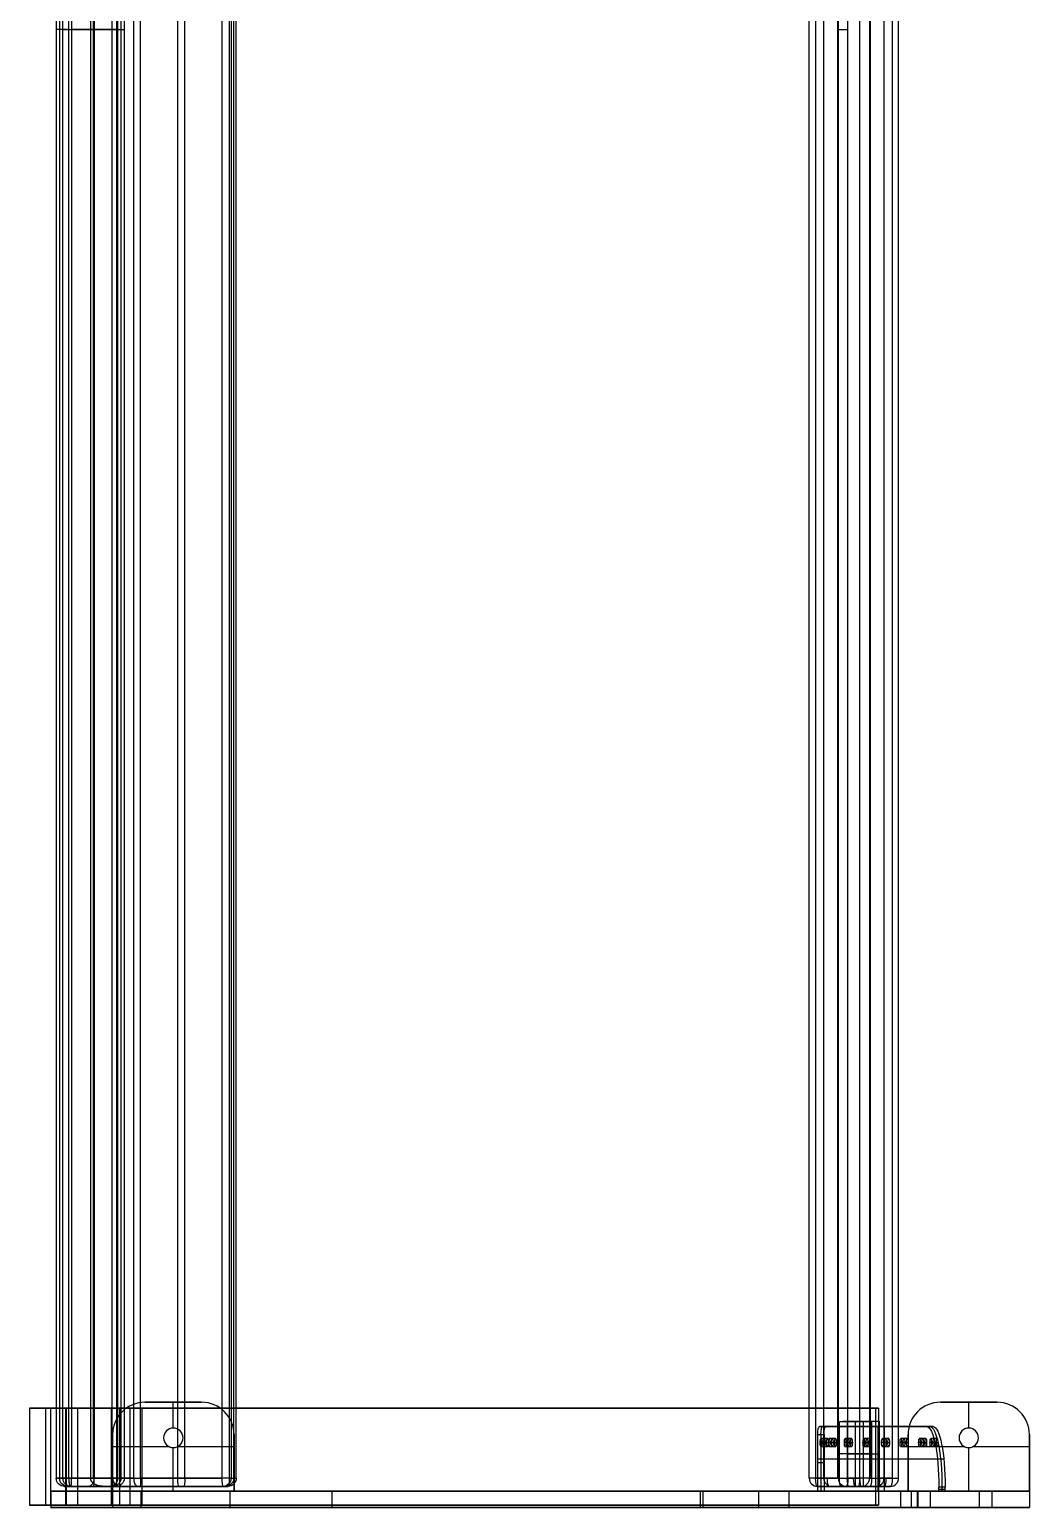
# Model space of a CAD drawing. Header units: millimetres. Extents: x -190 to 3144, y -4226 to 3974.
# Drawn here: x -190 to 428, y -4226 to -3313 of the extents above; entities that cross this region are included whole.
import ezdxf

# ---------------------------------------------------------------- set-up
doc = ezdxf.new("R2010")
doc.units = ezdxf.units.MM
doc.header["$MEASUREMENT"] = 0
doc.layers.add('Domyślny', color=7, linetype='Continuous', true_color=0x000000)
doc.layers.add('Warstwa 01', color=7, linetype='Continuous', true_color=0xffffff)

# ---------------------------------------------------------------- blocks, each defined once
blk = doc.blocks.new('deska 2 siedziska awki Soft 02.012 SN')
at = {"layer": 'Domyślny'}
for p, q in [((5, 0), (1795, 0)), ((0, -73.03), (0, -5)), ((5, -32.5, -19), (1795, -32.5, -19)), ((5, -32.5, 19), (1795, -32.5, 19)), ((0, -43.46, 14), (0, -43.46, -14)), ((0, -58.03, 14), (0, -81.92, -8.3)), ((5, -60, -19), (1795, -60, -19)), ((5, -60, 19), (5, -90, -9)), ((5, -75, 5), (1795, -75, 5))]:
    blk.add_line(p, q, dxfattribs=at)
for centre in [(5, -5, -14), (5, -5, 14), (5, -5)]:
    blk.add_arc(centre, 5, 90, 180, dxfattribs=at)
at = {"layer": 'Domyślny', "extrusion": (1, 3.90799e-15, 5.32907e-15)}
blk.add_arc((-5, 14, 5), 5, 0, 90, dxfattribs=at)
at = {"layer": 'Domyślny', "extrusion": (0, 1, 0)}
for centre, start, end in [((-5, -14, -5), 270, 360), ((-5, -14, -32.5), 270, 0), ((-5, 14, -32.5), 0, 90)]:
    blk.add_arc(centre, 5, start, end, dxfattribs=at)
at = {"layer": 'Domyślny', "extrusion": (-3.55271e-16, 1, 3.80829e-30)}
blk.add_arc((-5, 14, -5), 5, 0, 90, dxfattribs=at)
at = {"layer": 'Domyślny', "extrusion": (1, 9.59233e-15, -5.32907e-15)}
blk.add_arc((-5, -14, 5), 5, 270, 0, dxfattribs=at)
at = {"layer": 'Domyślny', "extrusion": (1, -3.01703e-15, -1.45143e-14)}
blk.add_arc((-60, 31), 45, 240.84696, 270, dxfattribs=at)
at = {"layer": 'Domyślny', "extrusion": (-2.84217e-15, 1, -2.84217e-15)}
blk.add_arc((-5, -14, -60), 5, 270, 0, dxfattribs=at)
at = {"layer": 'Domyślny', "extrusion": (1, 6.91713e-15, 1.03597e-14)}
blk.add_arc((-60, 31, 5), 50, 233.1301, 270, dxfattribs=at)
at = {"layer": 'Domyślny', "extrusion": (0, 0.731055, 0.682318)}
blk.add_arc((-5, 49.83, -50.7), 5, 0, 90, dxfattribs=at)
at = {"layer": 'Domyślny'}
for points in [[(5, 0, 14), (5, 0), (5, 0, -14)], [(1795, 0, 14), (900, 0, 14), (5, 0, 14)], [(5, 0, -14), (900, 0, -14), (1795, 0, -14)], [(0, -60, -14), (0, -32.5, -14), (0, -5, -14)], [(0, -5, 14), (0, -31.51, 14), (0, -58.03, 14)], [(0, -5, -14), (0, -5), (0, -5, 14)], [(1795, -5, -19), (900, -5, -19), (5, -5, -19)], [(5, -5, -19), (5, -32.5, -19), (5, -60, -19)], [(5, -5, 19), (900, -5, 19), (1795, -5, 19)], [(5, -60, 19), (5, -32.5, 19), (5, -5, 19)], [(5, -60, 19), (900, -60, 19), (1795, -60, 19)], [(5, -90, -9), (5, -75, 5), (5, -60, 19)], [(1795, -90, -9), (900, -90, -9), (5, -90, -9)]]:
    blk.add_open_spline(points, degree=2, dxfattribs=at)
for points, knots in [([(5, -60, 19), (4.73, -60, 19), (4.46, -59.99, 18.98), (4.07, -59.97, 18.92), (3.95, -59.96, 18.89), (3.71, -59.93, 18.83), (3.59, -59.92, 18.8), (3.26, -59.88, 18.69), (3.05, -59.85, 18.61), (2.68, -59.78, 18.43), (2.51, -59.74, 18.34), (2.19, -59.66, 18.14), (2.04, -59.62, 18.03), (1.77, -59.54, 17.82), (1.65, -59.49, 17.71), (1.41, -59.4, 17.49), (1.31, -59.36, 17.37), (1.11, -59.27, 17.15), (1.02, -59.22, 17.03), (0.77, -59.08, 16.68), (0.63, -58.99, 16.44), (0.39, -58.8, 15.96), (0.3, -58.71, 15.72), (0.15, -58.51, 15.23), (0.09, -58.42, 14.98), (0.02, -58.22, 14.49), (0, -58.13, 14.25), (0, -58.03, 14)], [-3.141593, -3.141593, -3.141593, -3.141593, -3.043631, -3.043631, -2.99465, -2.99465, -2.945669, -2.945669, -2.847502, -2.847502, -2.749335, -2.749335, -2.651095, -2.651095, -2.552855, -2.552855, -2.454641, -2.454641, -2.356427, -2.356427, -2.160019, -2.160019, -1.963614, -1.963614, -1.7672, -1.7672, -1.570796, -1.570796, -1.570796, -1.570796]), ([(0, -81.92, -8.3), (0, -82.26, -8.34), (0.01, -82.6, -8.38), (0.06, -83.28, -8.46), (0.1, -83.62, -8.49), (0.21, -84.31, -8.56), (0.27, -84.65, -8.6), (0.44, -85.35, -8.66), (0.54, -85.69, -8.7), (0.73, -86.21, -8.74), (0.8, -86.39, -8.75), (0.95, -86.73, -8.78), (1.03, -86.91, -8.8), (1.2, -87.26, -8.82), (1.3, -87.43, -8.84), (1.51, -87.78, -8.86), (1.63, -87.95, -8.87), (1.82, -88.21, -8.89), (1.89, -88.3, -8.9), (2.03, -88.47, -8.91), (2.11, -88.56, -8.91), (2.27, -88.73, -8.93), (2.35, -88.82, -8.93), (2.54, -88.99, -8.94), (2.64, -89.07, -8.95), (2.85, -89.24, -8.96), (2.96, -89.33, -8.96), (3.16, -89.45, -8.97), (3.22, -89.49, -8.97), (3.37, -89.57, -8.98), (3.44, -89.61, -8.98), (3.61, -89.69, -8.98), (3.7, -89.73, -8.99), (3.89, -89.81, -8.99), (3.99, -89.84, -8.99), (4.17, -89.89, -8.99), (4.23, -89.91, -9), (4.36, -89.94, -9), (4.43, -89.95, -9), (4.58, -89.97, -9), (4.66, -89.98, -9), (4.83, -90, -9), (4.91, -90, -9), (5, -90, -9)], [-0.00001449, -0.00001449, -0.00001449, -0.00001449, 0.00128883, 0.00128883, 0.00259215, 0.00259215, 0.00389548, 0.00389548, 0.00519879, 0.00519879, 0.00585046, 0.00585046, 0.00650212, 0.00650212, 0.00715381, 0.00715381, 0.0078055, 0.0078055, 0.00813133, 0.00813133, 0.00845715, 0.00845715, 0.00878298, 0.00878298, 0.00910881, 0.00910881, 0.00943446, 0.00943446, 0.00959729, 0.00959729, 0.00976011, 0.00976011, 0.00992294, 0.00992294, 0.01008576, 0.01008576, 0.01016717, 0.01016717, 0.01024859, 0.01024859, 0.01033, 0.01033, 0.01041141, 0.01041141, 0.01041141, 0.01041141])]:
    blk.add_open_spline(points, degree=3, knots=knots, dxfattribs=at)
blk = doc.blocks.new('deska 2 siedziska awki Soft 02.412 SC')
at = {"layer": 'Domyślny'}
for p, q in [((5, 0), (1795, 0)), ((900, 0, 14), (900, 0, -14)), ((900, -5, -19), (900, -60, -19)), ((900, -60, 19), (900, -5, 19)), ((1800, -73.03), (1800, -5)), ((5, -32.5, -19), (1795, -32.5, -19)), ((5, -32.5, 19), (1795, -32.5, 19)), ((1800, -43.46, 14), (1800, -43.46, -14)), ((5, -60, -19), (1795, -60, -19)), ((900, -90, -9), (900, -60, 19)), ((1800, -58.03, 14), (1800, -81.92, -8.3)), ((5, -75, 5), (1795, -75, 5))]:
    blk.add_line(p, q, dxfattribs=at)
at = {"layer": 'Domyślny', "extrusion": (1, 0, 0)}
for centre, radius, start, end in [((-5, -14, 900), 5, 270, 0), ((-5, 14, 900), 5, 0, 90), ((-5, 14, 1795), 5, 0, 90), ((-5, -14, 1795), 5, 270, 0), ((-60, 31, 900), 50, 233.1301, 270), ((-60, 31, 1795), 50, 233.1301, 270)]:
    blk.add_arc(centre, radius, start, end, dxfattribs=at)
at = {"layer": 'Domyślny'}
for centre, start in [((1795, -5, 14), 360), ((1795, -5), 0), ((1795, -5, -14), 360)]:
    blk.add_arc(centre, 5, start, 90, dxfattribs=at)
at = {"layer": 'Domyślny', "extrusion": (-7.10543e-16, 1, -3.23433e-29)}
blk.add_arc((-1795, -14, -5), 5, 180, 270, dxfattribs=at)
at = {"layer": 'Domyślny', "extrusion": (-5.32907e-16, 1, -1.77636e-16)}
blk.add_arc((-1795, 14, -5), 5, 90, 180, dxfattribs=at)
at = {"layer": 'Domyślny', "extrusion": (0, 1, 0)}
for centre, start, end in [((-1795, -14, -32.5), 180, 270), ((-1795, 14, -32.5), 90, 180)]:
    blk.add_arc(centre, 5, start, end, dxfattribs=at)
at = {"layer": 'Domyślny', "extrusion": (-2.84217e-15, 1, 1.42109e-15)}
blk.add_arc((-1795, -14, -60), 5, 180, 270, dxfattribs=at)
at = {"layer": 'Domyślny', "extrusion": (1, 1.15438e-13, 4.04033e-13)}
blk.add_arc((-60, 31, 1800), 45, 240.84696, 270, dxfattribs=at)
at = {"layer": 'Domyślny', "extrusion": (0, 0.731055, 0.682318)}
blk.add_arc((-1795, 49.83, -50.7), 5, 90, 180, dxfattribs=at)
at = {"layer": 'Domyślny'}
for points in [[(1795, 0, 14), (900, 0, 14), (5, 0, 14)], [(5, 0, -14), (900, 0, -14), (1795, 0, -14)], [(1795, 0, -14), (1795, 0), (1795, 0, 14)], [(1795, -5, -19), (900, -5, -19), (5, -5, -19)], [(5, -5, 19), (900, -5, 19), (1795, -5, 19)], [(1795, -60, -19), (1795, -32.5, -19), (1795, -5, -19)], [(1795, -5, 19), (1795, -32.5, 19), (1795, -60, 19)], [(1800, -5, -14), (1800, -5), (1800, -5, 14)], [(1800, -5, 14), (1800, -31.51, 14), (1800, -58.03, 14)], [(1800, -60, -14), (1800, -32.5, -14), (1800, -5, -14)], [(5, -60, 19), (900, -60, 19), (1795, -60, 19)], [(1795, -60, 19), (1795, -75, 5), (1795, -90, -9)], [(1795, -90, -9), (900, -90, -9), (5, -90, -9)]]:
    blk.add_open_spline(points, degree=2, dxfattribs=at)
for points, knots in [([(1795, -60, 19), (1795.27, -60, 19), (1795.54, -59.99, 18.98), (1795.93, -59.97, 18.92), (1796.05, -59.96, 18.89), (1796.29, -59.93, 18.83), (1796.41, -59.92, 18.8), (1796.74, -59.88, 18.69), (1796.95, -59.85, 18.61), (1797.32, -59.78, 18.43), (1797.49, -59.74, 18.34), (1797.81, -59.66, 18.14), (1797.96, -59.62, 18.03), (1798.23, -59.54, 17.82), (1798.35, -59.49, 17.71), (1798.59, -59.4, 17.49), (1798.69, -59.36, 17.37), (1798.89, -59.27, 17.15), (1798.98, -59.22, 17.03), (1799.23, -59.08, 16.68), (1799.37, -58.99, 16.44), (1799.61, -58.8, 15.96), (1799.7, -58.71, 15.72), (1799.85, -58.51, 15.23), (1799.91, -58.42, 14.98), (1799.98, -58.22, 14.49), (1800, -58.13, 14.25), (1800, -58.03, 14)], [0, 0, 0, 0, 0.097962, 0.097962, 0.146943, 0.146943, 0.195923, 0.195923, 0.294091, 0.294091, 0.392258, 0.392258, 0.490498, 0.490498, 0.588738, 0.588738, 0.686952, 0.686952, 0.785166, 0.785166, 0.981574, 0.981574, 1.177978, 1.177978, 1.374393, 1.374393, 1.570796, 1.570796, 1.570796, 1.570796]), ([(1795, -90, -9), (1795.09, -90, -9), (1795.17, -90, -9), (1795.34, -89.98, -9), (1795.42, -89.97, -9), (1795.57, -89.95, -9), (1795.64, -89.94, -9), (1795.77, -89.91, -9), (1795.83, -89.89, -8.99), (1796.01, -89.84, -8.99), (1796.11, -89.81, -8.99), (1796.3, -89.73, -8.99), (1796.39, -89.69, -8.98), (1796.56, -89.61, -8.98), (1796.63, -89.57, -8.98), (1796.78, -89.49, -8.97), (1796.84, -89.45, -8.97), (1797.04, -89.33, -8.96), (1797.15, -89.24, -8.96), (1797.36, -89.07, -8.95), (1797.46, -88.99, -8.94), (1797.65, -88.82, -8.93), (1797.73, -88.73, -8.93), (1797.89, -88.56, -8.91), (1797.97, -88.47, -8.91), (1798.11, -88.3, -8.9), (1798.18, -88.21, -8.89), (1798.37, -87.95, -8.87), (1798.49, -87.78, -8.86), (1798.7, -87.43, -8.84), (1798.8, -87.26, -8.82), (1798.97, -86.91, -8.8), (1799.05, -86.73, -8.78), (1799.2, -86.39, -8.75), (1799.27, -86.21, -8.74), (1799.46, -85.69, -8.7), (1799.56, -85.35, -8.66), (1799.73, -84.65, -8.6), (1799.79, -84.31, -8.56), (1799.9, -83.62, -8.49), (1799.94, -83.28, -8.46), (1799.99, -82.6, -8.38), (1800, -82.26, -8.34), (1800, -81.92, -8.3)], [0, 0, 0, 0, 0.00008149, 0.00008149, 0.00016298, 0.00016298, 0.00024446, 0.00024446, 0.00032595, 0.00032595, 0.00048893, 0.00048893, 0.0006519, 0.0006519, 0.00081488, 0.00081488, 0.00097785, 0.00097785, 0.0013038, 0.0013038, 0.00162994, 0.00162994, 0.00195607, 0.00195607, 0.0022822, 0.0022822, 0.00260833, 0.00260833, 0.00326062, 0.00326062, 0.00391291, 0.00391291, 0.00456518, 0.00456518, 0.00521746, 0.00521746, 0.00652198, 0.00652198, 0.00782651, 0.00782651, 0.00913105, 0.00913105, 0.01043558, 0.01043558, 0.01043558, 0.01043558])]:
    blk.add_open_spline(points, degree=3, knots=knots, dxfattribs=at)

msp = doc.modelspace()

# ---------------------------------------------------------------- linework, layer by layer
at = {"layer": 'Domyślny'}
for p, q in [((300.53, -4208.27, 378.68), (300.53, -2418.27, 378.68)), ((309.18, -4208.27, 325.9), (309.18, -2418.27, 325.9)), ((329.11, -2418.27, 423.89), (329.11, -4208.27, 423.89)), ((337.76, -4208.27, 371.1), (337.76, -2418.27, 371.1)), ((332.54, -4173.27, 423.19), (312.61, -4173.27, 325.2)), ((320.12, -4213.27, 374.69), (320.12, -4173.27, 374.69)), ((320.12, -4173.27, 374.69), (325.02, -4173.27, 373.7)), ((325.02, -4213.27, 373.7), (325.02, -4173.27, 373.7)), ((330.09, -4193.27, 423.69), (310.16, -4193.27, 325.7)), ((315.06, -4193.27, 324.7), (334.99, -4193.27, 422.69)), ((321.75, -4213.27, 420.29), (303.8, -4213.27, 332.09)), ((320.12, -4213.27, 374.69), (305.43, -4213.27, 377.68)), ((337.92, -4213.27, 417), (319.97, -4213.27, 328.8)), ((332.86, -4213.27, 372.1), (325.02, -4213.27, 373.7))]:
    msp.add_line(p, q, dxfattribs=at)
at = {"layer": 'Domyślny', "extrusion": (0, 1, 0)}
for centre, start, end in [((-314.4, 421.78, -3313.27), 11.5, 101.5), ((-296.45, 333.59, -4208.27), 281.5, 11.5), ((-314.4, 421.78, -4208.27), 11.5, 101.5)]:
    msp.add_arc(centre, 5, start, end, dxfattribs=at)
at = {"layer": 'Domyślny', "extrusion": (4.90807e-14, 1, 1.31381e-14)}
msp.add_arc((-296.45, 333.59, -4208.27), 5, 281.5, 11.5, dxfattribs=at)
at = {"layer": 'Domyślny', "extrusion": (0.199368, 5.76224e-15, 0.979925)}
msp.add_arc((-4208.27, -224, 385.99), 5, 90, 180, dxfattribs=at)
at = {"layer": 'Domyślny', "extrusion": (0.979925, 4.19207e-14, -0.199368)}
msp.add_arc((-4208.27, 385.99, 224), 5, 180, 270, dxfattribs=at)
at = {"layer": 'Domyślny', "extrusion": (0.199368, 0, 0.979925)}
for centre, start, end in [((-4208.27, -224, 430.99), 90, 180), ((-4208.27, -252, 430.99), 180, 270)]:
    msp.add_arc(centre, 5, start, end, dxfattribs=at)
at = {"layer": 'Domyślny', "extrusion": (0.979925, 0, -0.199368)}
for centre, start, end in [((-4208.27, 385.99, 231.5), 180, 270), ((-4208.27, 385.99, 248), 180, 270), ((-4208.27, 475.99, 231.5), 90, 180), ((-4208.27, 475.99, 248), 90, 180)]:
    msp.add_arc(centre, 5, start, end, dxfattribs=at)
at = {"layer": 'Domyślny', "extrusion": (-4.5473e-15, 1, -2.23575e-14)}
msp.add_arc((-314.4, 421.78, -4208.27), 5, 11.5, 101.5, dxfattribs=at)
at = {"layer": 'Domyślny', "extrusion": (0.199368, 2.92007e-15, 0.979925)}
msp.add_arc((-4208.27, -224, 475.99), 5, 90, 180, dxfattribs=at)
at = {"layer": 'Domyślny', "extrusion": (0.979925, 2.20682e-16, -0.199368)}
msp.add_arc((-4208.27, 385.99, 239), 5, 180, 270, dxfattribs=at)
at = {"layer": 'Domyślny', "extrusion": (0.979925, 2.84081e-15, -0.199368)}
msp.add_arc((-4208.27, 475.99, 224), 5, 90, 180, dxfattribs=at)
at = {"layer": 'Domyślny', "extrusion": (0.979925, 8.70279e-15, -0.199368)}
msp.add_arc((-4208.27, 385.99, 244), 5, 180, 270, dxfattribs=at)
at = {"layer": 'Domyślny', "extrusion": (0.979925, -3.33969e-14, -0.199368)}
msp.add_arc((-4208.27, 385.99, 252), 5, 180, 270, dxfattribs=at)
at = {"layer": 'Domyślny', "extrusion": (-3.55098e-14, 1, 5.35514e-14)}
msp.add_arc((-323.89, 328.01, -4208.27), 5, 191.5, 281.5, dxfattribs=at)
at = {"layer": 'Domyślny', "extrusion": (0.199368, -2.55016e-14, 0.979925)}
msp.add_arc((-4208.27, -252, 385.99), 5, 180, 270, dxfattribs=at)
at = {"layer": 'Domyślny', "extrusion": (0.979925, 3.50817e-14, -0.199368)}
msp.add_arc((-4208.27, 475.99, 239), 5, 90, 180, dxfattribs=at)
at = {"layer": 'Domyślny', "extrusion": (0.979925, -3.56634e-16, -0.199368)}
for centre in [(-4208.27, 475.99, 244), (-4208.27, 475.99, 252)]:
    msp.add_arc(centre, 5, 90, 180, dxfattribs=at)
at = {"layer": 'Domyślny', "extrusion": (0.199368, 4.34116e-15, 0.979925)}
msp.add_arc((-4208.27, -252, 475.99), 5, 180, 270, dxfattribs=at)
at = {"layer": 'Domyślny', "extrusion": (-2.68282e-14, 1, -1.78244e-14)}
msp.add_arc((-341.84, 416.2, -4208.27), 5, 101.5, 191.5, dxfattribs=at)
at = {"layer": 'Domyślny'}
for points in [[(291.55, -4208.27, 334.58), (291.55, -3313.27, 334.58), (291.55, -2418.27, 334.58)], [(295.46, -2418.27, 328.69), (295.46, -3313.27, 328.69), (295.46, -4208.27, 328.69)], [(309.5, -2418.27, 422.78), (309.5, -3313.27, 422.78), (309.5, -4208.27, 422.78)], [(315.39, -4208.27, 426.68), (315.39, -3313.27, 426.68), (315.39, -2418.27, 426.68)], [(322.9, -4208.27, 323.11), (322.9, -3313.27, 323.11), (322.9, -2418.27, 323.11)], [(328.79, -2418.27, 327.01), (328.79, -3313.27, 327.01), (328.79, -4208.27, 327.01)], [(342.83, -2418.27, 421.1), (342.83, -3313.27, 421.1), (342.83, -4208.27, 421.1)], [(346.73, -4208.27, 415.2), (346.73, -3313.27, 415.2), (346.73, -2418.27, 415.2)], [(310.16, -4173.27, 325.7), (312.61, -4173.27, 325.2), (315.06, -4173.27, 324.7)], [(310.16, -4208.27, 325.7), (310.16, -4190.77, 325.7), (310.16, -4173.27, 325.7)], [(310.16, -4173.27, 325.7), (320.12, -4173.27, 374.69), (330.09, -4173.27, 423.69)], [(315.06, -4173.27, 324.7), (315.06, -4190.77, 324.7), (315.06, -4208.27, 324.7)], [(334.99, -4173.27, 422.69), (325.02, -4173.27, 373.7), (315.06, -4173.27, 324.7)], [(330.09, -4173.27, 423.69), (330.09, -4190.77, 423.69), (330.09, -4208.27, 423.69)], [(334.99, -4173.27, 422.69), (332.54, -4173.27, 423.19), (330.09, -4173.27, 423.69)], [(334.99, -4208.27, 422.69), (334.99, -4190.77, 422.69), (334.99, -4173.27, 422.69)], [(309.5, -4208.27, 422.78), (300.53, -4208.27, 378.68), (291.55, -4208.27, 334.58)], [(295.46, -4208.27, 328.69), (302.81, -4208.27, 327.19), (310.16, -4208.27, 325.7)], [(315.06, -4208.27, 324.7), (318.98, -4208.27, 323.9), (322.9, -4208.27, 323.11)], [(330.09, -4208.27, 423.69), (322.74, -4208.27, 425.19), (315.39, -4208.27, 426.68)], [(328.79, -4208.27, 327.01), (337.76, -4208.27, 371.1), (346.73, -4208.27, 415.2)], [(342.83, -4208.27, 421.1), (338.91, -4208.27, 421.9), (334.99, -4208.27, 422.69)], [(296.45, -4213.27, 333.59), (305.43, -4213.27, 377.68), (314.4, -4213.27, 421.78)], [(311.15, -4213.27, 330.6), (303.8, -4213.27, 332.09), (296.45, -4213.27, 333.59)], [(329.1, -4213.27, 418.79), (320.12, -4213.27, 374.69), (311.15, -4213.27, 330.6)], [(314.4, -4213.27, 421.78), (321.75, -4213.27, 420.29), (329.1, -4213.27, 418.79)], [(316.05, -4213.27, 329.6), (325.02, -4213.27, 373.7), (334, -4213.27, 417.79)], [(323.89, -4213.27, 328.01), (319.97, -4213.27, 328.8), (316.05, -4213.27, 329.6)], [(341.84, -4213.27, 416.2), (332.86, -4213.27, 372.1), (323.89, -4213.27, 328.01)], [(334, -4213.27, 417.79), (337.92, -4213.27, 417), (341.84, -4213.27, 416.2)]]:
    msp.add_open_spline(points, degree=2, dxfattribs=at)
at = {"layer": 'Warstwa 01'}
for p, q in [((-118.82, -4161.31, -212.86), (-83.82, -4161.31, -212.86)), ((-101.32, -4161.31, -207.86), (-101.32, -4161.31, -217.86)), ((-101.32, -4177.31, -217.86), (-101.32, -4161.31, -217.86)), ((-101.32, -4177.31, -207.86), (-101.32, -4161.31, -207.86)), ((-83.82, -4161.31, -207.86), (-83.82, -4161.31, -217.86)), ((372.58, -4161.31, -212.86), (407.58, -4161.31, -212.86)), ((390.08, -4161.31, -207.86), (390.08, -4161.31, -217.86)), ((390.08, -4177.31, -217.86), (390.08, -4161.31, -217.86)), ((390.08, -4177.31, -207.86), (390.08, -4161.31, -207.86)), ((407.58, -4161.31, -207.86), (407.58, -4161.31, -217.86)), ((-138.82, -4181.31, -207.86), (-138.82, -4181.31, -217.86)), ((-138.82, -4216.31, -212.86), (-138.82, -4181.31, -212.86)), ((-101.32, -4177.31, -207.86), (-101.32, -4177.31, -217.86)), ((-63.82, -4181.31, -212.86), (-63.82, -4216.31, -212.86)), ((298.79, -4181.27, 264.21), (298.79, -4216.27, 264.21)), ((366.08, -4176.27, 594.93), (299.79, -4176.27, 269.11)), ((334.9, -4176.27, 431.62), (330.98, -4176.27, 432.42)), ((334.22, -4216.27, 448.34), (334.22, -4176.27, 448.34)), ((338.14, -4216.27, 447.54), (338.14, -4176.27, 447.54)), ((352.58, -4181.31, -207.86), (352.58, -4181.31, -217.86)), ((352.58, -4216.31, -212.86), (352.58, -4181.31, -212.86)), ((390.08, -4177.31, -207.86), (390.08, -4177.31, -217.86)), ((427.58, -4181.31, -212.86), (427.58, -4216.31, -212.86)), ((-103.72, -4188.81, -217.86), (-138.82, -4188.81, -217.86)), ((-103.72, -4188.81, -207.86), (-138.82, -4188.81, -207.86)), ((-107.32, -4183.31, -207.86), (-107.32, -4183.31, -217.86)), ((-101.32, -4189.31, -217.86), (-101.32, -4189.31, -207.86)), ((-101.32, -4216.31, -217.86), (-101.32, -4189.31, -217.86)), ((-101.32, -4216.31, -207.86), (-101.32, -4189.31, -207.86)), ((-63.82, -4188.81, -217.86), (-98.92, -4188.81, -217.86)), ((-63.82, -4188.81, -207.86), (-98.92, -4188.81, -207.86)), ((-95.32, -4183.31, -207.86), (-95.32, -4183.31, -217.86)), ((302.25, -4186.27, 271.16), (298.33, -4186.27, 271.96)), ((302.75, -4183.77, 273.61), (298.83, -4183.77, 274.4)), ((302.75, -4188.77, 273.61), (298.83, -4188.77, 274.4)), ((299.33, -4186.27, 276.85), (303.25, -4186.27, 276.06)), ((307.23, -4186.27, 295.66), (303.31, -4186.27, 296.45)), ((307.73, -4183.77, 298.11), (303.81, -4183.77, 298.9)), ((307.73, -4188.77, 298.11), (303.81, -4188.77, 298.9)), ((304.31, -4186.27, 301.35), (308.23, -4186.27, 300.56)), ((317.2, -4186.27, 344.65), (313.28, -4186.27, 345.45)), ((317.7, -4183.77, 347.1), (313.78, -4183.77, 347.9)), ((317.7, -4188.77, 347.1), (313.78, -4188.77, 347.9)), ((314.28, -4186.27, 350.35), (318.2, -4186.27, 349.55)), ((328.67, -4186.27, 401), (324.75, -4186.27, 401.8)), ((329.16, -4183.77, 403.45), (325.24, -4183.77, 404.24)), ((329.16, -4188.77, 403.45), (325.24, -4188.77, 404.24)), ((325.74, -4186.27, 406.69), (329.66, -4186.27, 405.9)), ((340.13, -4186.27, 457.34), (336.21, -4186.27, 458.14)), ((340.63, -4183.77, 459.79), (336.71, -4183.77, 460.59)), ((340.63, -4188.77, 459.79), (336.71, -4188.77, 460.59)), ((337.21, -4186.27, 463.04), (341.13, -4186.27, 462.24)), ((351.59, -4186.27, 513.69), (347.67, -4186.27, 514.49)), ((352.09, -4183.77, 516.14), (348.17, -4183.77, 516.94)), ((352.09, -4188.77, 516.14), (348.17, -4188.77, 516.94)), ((348.67, -4186.27, 519.39), (352.59, -4186.27, 518.59)), ((387.69, -4188.81, -217.86), (352.58, -4188.81, -217.86)), ((387.69, -4188.81, -207.86), (352.58, -4188.81, -207.86)), ((363.06, -4186.27, 570.03), (359.14, -4186.27, 570.83)), ((363.55, -4183.77, 572.48), (359.64, -4183.77, 573.28)), ((363.55, -4188.77, 572.48), (359.64, -4188.77, 573.28)), ((360.13, -4186.27, 575.73), (364.05, -4186.27, 574.93)), ((370.03, -4186.27, 604.33), (366.11, -4186.27, 605.13)), ((370.53, -4183.77, 606.78), (366.61, -4183.77, 607.58)), ((370.53, -4188.77, 606.78), (366.61, -4188.77, 607.58)), ((367.11, -4186.27, 610.03), (371.03, -4186.27, 609.23)), ((384.08, -4183.31, -207.86), (384.08, -4183.31, -217.86)), ((390.08, -4189.31, -217.86), (390.08, -4189.31, -207.86)), ((390.08, -4216.31, -217.86), (390.08, -4189.31, -217.86)), ((390.08, -4216.31, -207.86), (390.08, -4189.31, -207.86)), ((427.58, -4188.81, -217.86), (392.48, -4188.81, -217.86)), ((427.58, -4188.81, -207.86), (392.48, -4188.81, -207.86)), ((396.08, -4183.31, -207.86), (396.08, -4183.31, -217.86)), ((-138.82, -4198.81, -207.86), (-138.82, -4198.81, -217.86)), ((-63.82, -4198.81, -207.86), (-63.82, -4198.81, -217.86)), ((296.83, -4196.27, 264.61), (370.73, -4196.27, 627.83)), ((300.75, -4198.77, 263.81), (296.83, -4198.77, 264.61)), ((300.75, -4196.27, 263.81), (374.65, -4196.27, 627.03)), ((352.58, -4198.81, -207.86), (352.58, -4198.81, -217.86)), ((427.58, -4198.81, -207.86), (427.58, -4198.81, -217.86)), ((-63.82, -4216.31, -212.86), (-138.82, -4216.31, -212.86)), ((-101.32, -4216.31, -207.86), (-101.32, -4216.31, -217.86)), ((298.79, -4216.27, 264.21), (373.56, -4216.27, 631.68)), ((338.14, -4216.27, 447.54), (334.22, -4216.27, 448.34)), ((427.58, -4216.31, -212.86), (352.58, -4216.31, -212.86)), ((371.6, -4215.02, 632.08), (375.52, -4215.02, 631.28)), ((373.56, -4213.77, 631.68), (373.56, -4216.27, 631.68)), ((390.08, -4216.31, -207.86), (390.08, -4216.31, -217.86))]:
    msp.add_line(p, q, dxfattribs=at)
for centre, radius, start, end in [((-118.82, -4181.31, -207.86), 20, 90, 180), ((-118.82, -4181.31, -217.86), 20, 90, 180), ((-118.82, -4181.31, -212.86), 20, 90, 180), ((-83.82, -4181.31, -207.86), 20, 0, 90), ((-83.82, -4181.31, -217.86), 20, 0, 90), ((-83.82, -4181.31, -212.86), 20, 0, 90), ((372.58, -4181.31, -207.86), 20, 90, 180), ((372.58, -4181.31, -217.86), 20, 90, 180), ((372.58, -4181.31, -212.86), 20, 90, 180), ((407.58, -4181.31, -207.86), 20, 0, 90), ((407.58, -4181.31, -217.86), 20, 0, 90), ((407.58, -4181.31, -212.86), 20, 0, 90), ((-101.32, -4183.31, -207.86), 6, 90, 270), ((-101.32, -4183.31, -217.86), 6, 90, 270), ((-101.32, -4183.31, -212.86), 6, 90, 270), ((-101.32, -4183.31, -207.86), 6, 270, 90), ((-101.32, -4183.31, -217.86), 6, 270, 90), ((-101.32, -4183.31, -212.86), 6, 270, 90), ((390.08, -4183.31, -207.86), 6, 90, 270), ((390.08, -4183.31, -217.86), 6, 90, 270), ((390.08, -4183.31, -212.86), 6, 90, 270), ((390.08, -4183.31, -207.86), 6, 270, 90), ((390.08, -4183.31, -217.86), 6, 270, 90), ((390.08, -4183.31, -212.86), 6, 270, 90)]:
    msp.add_arc(centre, radius, start, end, dxfattribs=at)
at = {"layer": 'Warstwa 01', "extrusion": (0.979925, 0, -0.199368)}
for centre, radius, start, end in [((-4181.27, 323.47, 238.12), 5, 270, 0), ((-4181.27, 323.47, 240.12), 5, 270, 0), ((-4181.27, 323.47, 242.12), 5, 270, 0), ((-4213.77, 655.97, 238.12), 37.5, 0, 90), ((-4213.77, 655.97, 240.12), 37.5, 0, 90), ((-4213.77, 655.97, 242.12), 37.5, 0, 90), ((-4186.27, 328.47, 238.12), 2.5, 270, 90), ((-4186.27, 328.47, 238.12), 2.5, 90, 270), ((-4186.27, 328.47, 240.12), 2.5, 270, 90), ((-4186.27, 328.47, 240.12), 2.5, 90, 270), ((-4186.27, 328.47, 242.12), 2.5, 270, 90), ((-4186.27, 328.47, 242.12), 2.5, 90, 270), ((-4186.27, 353.47, 238.12), 2.5, 270, 90), ((-4186.27, 353.47, 238.12), 2.5, 90, 270), ((-4186.27, 353.47, 240.12), 2.5, 270, 90), ((-4186.27, 353.47, 240.12), 2.5, 90, 270), ((-4186.27, 353.47, 242.12), 2.5, 270, 90), ((-4186.27, 353.47, 242.12), 2.5, 90, 270), ((-4186.27, 403.47, 238.12), 2.5, 270, 90), ((-4186.27, 403.47, 238.12), 2.5, 90, 270), ((-4186.27, 403.47, 240.12), 2.5, 270, 90), ((-4186.27, 403.47, 240.12), 2.5, 90, 270), ((-4186.27, 403.47, 242.12), 2.5, 270, 90), ((-4186.27, 403.47, 242.12), 2.5, 90, 270), ((-4186.27, 460.97, 238.12), 2.5, 270, 90), ((-4186.27, 460.97, 238.12), 2.5, 90, 270), ((-4186.27, 460.97, 240.12), 2.5, 270, 90), ((-4186.27, 460.97, 240.12), 2.5, 90, 270), ((-4186.27, 460.97, 242.12), 2.5, 270, 90), ((-4186.27, 460.97, 242.12), 2.5, 90, 270), ((-4186.27, 518.47, 238.12), 2.5, 270, 90), ((-4186.27, 518.47, 238.12), 2.5, 90, 270), ((-4186.27, 518.47, 240.12), 2.5, 270, 90), ((-4186.27, 518.47, 240.12), 2.5, 90, 270), ((-4186.27, 518.47, 242.12), 2.5, 270, 90), ((-4186.27, 518.47, 242.12), 2.5, 90, 270), ((-4186.27, 575.97, 238.12), 2.5, 270, 90), ((-4186.27, 575.97, 238.12), 2.5, 90, 270), ((-4186.27, 575.97, 240.12), 2.5, 270, 90), ((-4186.27, 575.97, 240.12), 2.5, 90, 270), ((-4186.27, 575.97, 242.12), 2.5, 270, 90), ((-4186.27, 575.97, 242.12), 2.5, 90, 270), ((-4186.27, 633.47, 238.12), 2.5, 270, 90), ((-4186.27, 633.47, 238.12), 2.5, 90, 270), ((-4186.27, 633.47, 240.12), 2.5, 270, 90), ((-4186.27, 633.47, 240.12), 2.5, 90, 270), ((-4186.27, 633.47, 242.12), 2.5, 270, 90), ((-4186.27, 633.47, 242.12), 2.5, 90, 270), ((-4186.27, 668.47, 238.12), 2.5, 270, 90), ((-4186.27, 668.47, 238.12), 2.5, 90, 270), ((-4186.27, 668.47, 240.12), 2.5, 270, 90), ((-4186.27, 668.47, 240.12), 2.5, 90, 270), ((-4186.27, 668.47, 242.12), 2.5, 270, 90), ((-4186.27, 668.47, 242.12), 2.5, 90, 270)]:
    msp.add_arc(centre, radius, start, end, dxfattribs=at)
at = {"layer": 'Warstwa 01'}
for points in [[(-118.82, -4161.31, -207.86), (-101.32, -4161.31, -207.86), (-83.82, -4161.31, -207.86)], [(-118.82, -4161.31, -217.86), (-118.82, -4161.31, -212.86), (-118.82, -4161.31, -207.86)], [(-83.82, -4161.31, -217.86), (-101.32, -4161.31, -217.86), (-118.82, -4161.31, -217.86)], [(372.58, -4161.31, -207.86), (390.08, -4161.31, -207.86), (407.58, -4161.31, -207.86)], [(372.58, -4161.31, -217.86), (372.58, -4161.31, -212.86), (372.58, -4161.31, -207.86)], [(407.58, -4161.31, -217.86), (390.08, -4161.31, -217.86), (372.58, -4161.31, -217.86)], [(-190.12, -4164.99, 435.83), (-190.12, -4194.99, 435.83), (-190.12, -4224.99, 435.83)], [(-190.12, -4164.99, 435.83), (-183.7, -4164.99, 362), (-177.27, -4164.99, 288.18)], [(-167.49, -4164.99, 288.97), (-173.91, -4164.99, 362.77), (-180.34, -4164.99, 436.57)], [(-180.34, -4164.99, 436.57), (-180.34, -4194.99, 436.57), (-180.34, -4224.99, 436.57)], [(-177.27, -4164.99, 288.18), (-177.27, -4194.99, 288.18), (-177.27, -4224.99, 288.18)], [(-167.85, -4164.99, 265.69), (-167.85, -4194.99, 265.69), (-167.85, -4224.99, 265.69)], [(-167.49, -4164.99, 288.97), (-167.49, -4194.99, 288.97), (-167.49, -4224.99, 288.97)], [(-160.42, -4164.99, 272.1), (-160.42, -4194.99, 272.1), (-160.42, -4224.99, 272.1)], [(-120.76, -4164.99, 225.62), (-140.59, -4164.99, 248.86), (-160.42, -4164.99, 272.1)], [(-139.65, -4164.99, 473.31), (-139.65, -4194.99, 473.31), (-139.65, -4224.99, 473.31)], [(-134.54, -4164.99, 482.76), (-134.54, -4194.99, 482.76), (-134.54, -4224.99, 482.76)], [(-128.23, -4164.99, 219.26), (-128.23, -4194.99, 219.26), (-128.23, -4224.99, 219.26)], [(-128.23, -4164.99, 219.26), (-124.5, -4164.99, 222.44), (-120.76, -4164.99, 225.62)], [(-120.76, -4164.99, 225.62), (-120.76, -4194.99, 225.62), (-120.76, -4224.99, 225.62)], [(332.44, -4164.99, 419.53), (332.44, -4194.99, 419.53), (332.44, -4224.99, 419.53)], [(332.44, -4164.99, 419.53), (333.43, -4164.99, 424.43), (334.43, -4164.99, 429.33)], [(334.43, -4164.99, 429.33), (334.43, -4194.99, 429.33), (334.43, -4224.99, 429.33)], [(-138.82, -4216.31, -207.86), (-138.82, -4198.81, -207.86), (-138.82, -4181.31, -207.86)], [(-138.82, -4181.31, -217.86), (-138.82, -4198.81, -217.86), (-138.82, -4216.31, -217.86)], [(-63.82, -4181.31, -207.86), (-63.82, -4198.81, -207.86), (-63.82, -4216.31, -207.86)], [(-63.82, -4181.31, -217.86), (-63.82, -4181.31, -212.86), (-63.82, -4181.31, -207.86)], [(-63.82, -4216.31, -217.86), (-63.82, -4198.81, -217.86), (-63.82, -4181.31, -217.86)], [(296.83, -4181.27, 264.61), (298.79, -4181.27, 264.21), (300.75, -4181.27, 263.81)], [(296.83, -4216.27, 264.61), (296.83, -4198.77, 264.61), (296.83, -4181.27, 264.61)], [(297.83, -4176.27, 269.51), (330.98, -4176.27, 432.42), (364.12, -4176.27, 595.33)], [(301.75, -4176.27, 268.71), (299.79, -4176.27, 269.11), (297.83, -4176.27, 269.51)], [(300.75, -4181.27, 263.81), (300.75, -4198.77, 263.81), (300.75, -4216.27, 263.81)], [(368.04, -4176.27, 594.53), (334.9, -4176.27, 431.62), (301.75, -4176.27, 268.71)], [(352.58, -4216.31, -207.86), (352.58, -4198.81, -207.86), (352.58, -4181.31, -207.86)], [(352.58, -4181.31, -217.86), (352.58, -4198.81, -217.86), (352.58, -4216.31, -217.86)], [(364.12, -4176.27, 595.33), (366.08, -4176.27, 594.93), (368.04, -4176.27, 594.53)], [(427.58, -4181.31, -207.86), (427.58, -4198.81, -207.86), (427.58, -4216.31, -207.86)], [(427.58, -4181.31, -217.86), (427.58, -4181.31, -212.86), (427.58, -4181.31, -207.86)], [(427.58, -4216.31, -217.86), (427.58, -4198.81, -217.86), (427.58, -4181.31, -217.86)], [(-176.94, -4216.31, 217.86), (-176.94, -4221.31, 217.86), (-176.94, -4226.31, 217.86)], [(-138.82, -4216.31, -217.86), (-138.82, -4221.31, -217.86), (-138.82, -4226.31, -217.86)], [(-138.82, -4216.31, -217.86), (-102.62, -4216.31, -217.86), (-66.42, -4216.31, -217.86)], [(-138.82, -4216.31, -217.86), (-138.82, -4216.31, -212.86), (-138.82, -4216.31, -207.86)], [(-138.82, -4216.31, -217.86), (-101.32, -4216.31, -217.86), (-63.82, -4216.31, -217.86)], [(-138.82, -4216.31, -207.86), (-101.32, -4216.31, -207.86), (-63.82, -4216.31, -207.86)], [(224.21, -4216.31, 232.51), (51.37, -4216.31, 252.2), (-121.47, -4216.31, 271.9)], [(-121.47, -4216.31, 271.9), (-121.47, -4221.31, 271.9), (-121.47, -4226.31, 271.9)], [(-66.42, -4216.31, -217.86), (-66.42, -4221.31, -217.86), (-66.42, -4226.31, -217.86)], [(-66.42, -4216.31, 111.9), (-66.42, -4221.31, 111.9), (-66.42, -4226.31, 111.9)], [(-63.82, -4216.31, -207.86), (-63.82, -4216.31, -212.86), (-63.82, -4216.31, -217.86)], [(-3.48, -4216.31, 160.19), (-3.48, -4221.31, 160.19), (-3.48, -4226.31, 160.19)], [(-3.48, -4216.31, 160.19), (111.15, -4216.31, 129.48), (225.78, -4216.31, 98.76)], [(224.21, -4216.31, 232.51), (224.21, -4221.31, 232.51), (224.21, -4226.31, 232.51)], [(225.78, -4216.31, 98.76), (225.78, -4221.31, 98.76), (225.78, -4226.31, 98.76)], [(260.12, -4216.31, 66.74), (260.12, -4221.31, 66.74), (260.12, -4226.31, 66.74)], [(260.12, -4216.31, 66.74), (303.99, -4216.31, -60.68), (347.87, -4216.31, -188.1)], [(354.48, -4216.31, 643.89), (316.67, -4216.31, 458.05), (278.87, -4216.31, 272.22)], [(278.87, -4216.31, 272.22), (278.87, -4221.31, 272.22), (278.87, -4226.31, 272.22)], [(296.83, -4216.27, 264.61), (298.79, -4216.27, 264.21), (300.75, -4216.27, 263.81)], [(371.6, -4216.27, 632.08), (334.22, -4216.27, 448.34), (296.83, -4216.27, 264.61)], [(300.75, -4216.27, 263.81), (338.14, -4216.27, 447.54), (375.52, -4216.27, 631.28)], [(347.87, -4216.31, -188.1), (352.99, -4216.31, -202.98), (358.12, -4216.31, -217.86)], [(347.87, -4216.31, -188.1), (347.87, -4221.31, -188.1), (347.87, -4226.31, -188.1)], [(352.58, -4216.31, -217.86), (352.58, -4216.31, -212.86), (352.58, -4216.31, -207.86)], [(352.58, -4216.31, -217.86), (390.08, -4216.31, -217.86), (427.58, -4216.31, -217.86)], [(352.58, -4216.31, -207.86), (390.08, -4216.31, -207.86), (427.58, -4216.31, -207.86)], [(354.48, -4216.31, 643.89), (354.48, -4221.31, 643.89), (354.48, -4226.31, 643.89)], [(358.12, -4216.31, -217.86), (358.12, -4221.31, -217.86), (358.12, -4226.31, -217.86)], [(358.12, -4216.31, -217.86), (392.85, -4216.31, -217.86), (427.58, -4216.31, -217.86)], [(358.4, -4216.31, 230.57), (358.4, -4221.31, 230.57), (358.4, -4226.31, 230.57)], [(358.4, -4216.31, 230.57), (381.42, -4216.31, 432.59), (404.44, -4216.31, 634.62)], [(358.69, -4216.31, 217.08), (358.69, -4221.31, 217.08), (358.69, -4226.31, 217.08)], [(396.49, -4216.31, 645.55), (381.39, -4216.31, 648.62), (366.28, -4216.31, 651.69)], [(366.28, -4216.31, 651.69), (366.28, -4221.31, 651.69), (366.28, -4226.31, 651.69)], [(371.6, -4216.27, 632.08), (371.6, -4215.02, 632.08), (371.6, -4213.77, 632.08)], [(375.52, -4213.77, 631.28), (373.56, -4213.77, 631.68), (371.6, -4213.77, 632.08)], [(375.52, -4216.27, 631.28), (373.56, -4216.27, 631.68), (371.6, -4216.27, 632.08)], [(375.52, -4216.27, 631.28), (375.52, -4215.02, 631.28), (375.52, -4213.77, 631.28)], [(396.49, -4216.31, 645.55), (396.49, -4221.31, 645.55), (396.49, -4226.31, 645.55)], [(404.44, -4216.31, 634.62), (404.44, -4221.31, 634.62), (404.44, -4226.31, 634.62)], [(427.58, -4216.31, -217.86), (427.58, -4221.31, -217.86), (427.58, -4226.31, -217.86)], [(427.58, -4216.31, -207.86), (427.58, -4216.31, -212.86), (427.58, -4216.31, -217.86)], [(-190.12, -4224.99, 435.83), (-183.7, -4224.99, 362), (-177.27, -4224.99, 288.18)], [(-167.49, -4224.99, 288.97), (-173.91, -4224.99, 362.77), (-180.34, -4224.99, 436.57)], [(-120.76, -4224.99, 225.62), (-140.59, -4224.99, 248.86), (-160.42, -4224.99, 272.1)], [(-138.82, -4226.31, -217.86), (-102.62, -4226.31, -217.86), (-66.42, -4226.31, -217.86)], [(-128.23, -4224.99, 219.26), (-124.5, -4224.99, 222.44), (-120.76, -4224.99, 225.62)], [(224.21, -4226.31, 232.51), (51.37, -4226.31, 252.2), (-121.47, -4226.31, 271.9)], [(-3.48, -4226.31, 160.19), (111.15, -4226.31, 129.48), (225.78, -4226.31, 98.76)], [(260.12, -4226.31, 66.74), (303.99, -4226.31, -60.68), (347.87, -4226.31, -188.1)], [(354.48, -4226.31, 643.89), (316.67, -4226.31, 458.05), (278.87, -4226.31, 272.22)], [(332.44, -4224.99, 419.53), (333.43, -4224.99, 424.43), (334.43, -4224.99, 429.33)], [(347.87, -4226.31, -188.1), (352.99, -4226.31, -202.98), (358.12, -4226.31, -217.86)], [(358.12, -4226.31, -217.86), (392.85, -4226.31, -217.86), (427.58, -4226.31, -217.86)], [(358.4, -4226.31, 230.57), (381.42, -4226.31, 432.59), (404.44, -4226.31, 634.62)], [(396.49, -4226.31, 645.55), (381.39, -4226.31, 648.62), (366.28, -4226.31, 651.69)]]:
    msp.add_open_spline(points, degree=2, dxfattribs=at)
for points, weights, knots in [([(-134.54, -4164.99, 482.76), (-155.97, -4164.99, 485.2), (-172.45, -4164.99, 471.29), (-188.94, -4164.99, 457.37), (-190.12, -4164.99, 435.83)], [1, 0.918184882343, 1, 0.918184882343, 1], [1793.791523, 1793.791523, 1793.791523, 1834.523755, 1834.523755, 1875.255987, 1875.255987, 1875.255987]), ([(-180.34, -4164.99, 436.57), (-180.53, -4164.99, 453.07), (-168.28, -4164.99, 464.13), (-156.04, -4164.99, 475.18), (-139.65, -4164.99, 473.31)], [1, 0.911484611774, 1, 0.911484611774, 1], [765.3801, 765.3801, 765.3801, 801.01573, 801.01573, 836.65136, 836.65136, 836.65136]), ([(-121.47, -4216.31, 271.9), (-124.29, -4216.31, 272.22), (-127.13, -4216.31, 272.22), (-149.13, -4216.31, 272.22), (-163.99, -4216.31, 256), (-178.86, -4216.31, 239.78), (-176.94, -4216.31, 217.86)], [1, 0.998391670557, 1, 0.915311479119, 1, 0.915311479119, 1], [1824.255083, 1824.255083, 1824.255083, 1829.927403, 1829.927403, 1871.378973, 1871.378973, 1912.830543, 1912.830543, 1912.830543]), ([(-66.42, -4216.31, 111.9), (-66.42, -4216.31, 161.9), (-16.42, -4216.31, 161.9), (-9.84, -4216.31, 161.9), (-3.48, -4216.31, 160.19)], [1, 0.707106781187, 1, 0.991444861374, 1], [2752.372995, 2752.372995, 2752.372995, 2830.912811, 2830.912811, 2844.002781, 2844.002781, 2844.002781]), ([(366.28, -4216.31, 651.69), (365.29, -4216.31, 651.9), (364.28, -4216.31, 651.9), (356.11, -4216.31, 651.9), (354.48, -4216.31, 643.89)], [1, 0.994968518251, 1, 0.774392644082, 1], [1007.171568, 1007.171568, 1007.171568, 1009.178697, 1009.178697, 1022.879532, 1022.879532, 1022.879532]), ([(-134.54, -4224.99, 482.76), (-155.97, -4224.99, 485.2), (-172.45, -4224.99, 471.29), (-188.94, -4224.99, 457.37), (-190.12, -4224.99, 435.83)], [1, 0.918184882343, 1, 0.918184882343, 1], [1793.791523, 1793.791523, 1793.791523, 1834.523755, 1834.523755, 1875.255987, 1875.255987, 1875.255987]), ([(-180.34, -4224.99, 436.57), (-180.53, -4224.99, 453.07), (-168.28, -4224.99, 464.13), (-156.04, -4224.99, 475.18), (-139.65, -4224.99, 473.31)], [1, 0.911484611774, 1, 0.911484611774, 1], [765.3801, 765.3801, 765.3801, 801.01573, 801.01573, 836.65136, 836.65136, 836.65136]), ([(-121.47, -4226.31, 271.9), (-124.29, -4226.31, 272.22), (-127.13, -4226.31, 272.22), (-149.13, -4226.31, 272.22), (-163.99, -4226.31, 256), (-178.86, -4226.31, 239.78), (-176.94, -4226.31, 217.86)], [1, 0.998391670557, 1, 0.915311479119, 1, 0.915311479119, 1], [1824.255083, 1824.255083, 1824.255083, 1829.927403, 1829.927403, 1871.378973, 1871.378973, 1912.830543, 1912.830543, 1912.830543]), ([(-66.42, -4226.31, 111.9), (-66.42, -4226.31, 161.9), (-16.42, -4226.31, 161.9), (-9.84, -4226.31, 161.9), (-3.48, -4226.31, 160.19)], [1, 0.707106781187, 1, 0.991444861374, 1], [2752.372995, 2752.372995, 2752.372995, 2830.912811, 2830.912811, 2844.002781, 2844.002781, 2844.002781]), ([(366.28, -4226.31, 651.69), (365.29, -4226.31, 651.9), (364.28, -4226.31, 651.9), (356.11, -4226.31, 651.9), (354.48, -4226.31, 643.89)], [1, 0.994968518251, 1, 0.774392644082, 1], [1007.171568, 1007.171568, 1007.171568, 1009.178697, 1009.178697, 1022.879532, 1022.879532, 1022.879532])]:
    msp.add_rational_spline(points, weights, degree=2, knots=knots, dxfattribs=at)
for points, weights in [([(-177.27, -4164.99, 288.18), (-176.16, -4164.99, 275.43), (-167.85, -4164.99, 265.69)], [1, 0.952400064216, 1]), ([(-160.42, -4164.99, 272.1), (-166.66, -4164.99, 279.41), (-167.49, -4164.99, 288.97)], [1, 0.952400064216, 1]), ([(278.87, -4216.31, 272.22), (269.73, -4216.31, 227.32), (224.21, -4216.31, 232.51)], [1, 0.73727733681, 1]), ([(225.78, -4216.31, 98.76), (251.46, -4216.31, 91.88), (260.12, -4216.31, 66.74)], [1, 0.882947592859, 1]), ([(358.69, -4216.31, 217.08), (357.63, -4216.31, 223.81), (358.4, -4216.31, 230.57)], [1, 0.990865897387, 1]), ([(404.44, -4216.31, 634.62), (405.47, -4216.31, 643.72), (396.49, -4216.31, 645.55)], [1, 0.73727733681, 1]), ([(-177.27, -4224.99, 288.18), (-176.16, -4224.99, 275.43), (-167.85, -4224.99, 265.69)], [1, 0.952400064216, 1]), ([(-160.42, -4224.99, 272.1), (-166.66, -4224.99, 279.41), (-167.49, -4224.99, 288.97)], [1, 0.952400064216, 1]), ([(278.87, -4226.31, 272.22), (269.73, -4226.31, 227.32), (224.21, -4226.31, 232.51)], [1, 0.73727733681, 1]), ([(225.78, -4226.31, 98.76), (251.46, -4226.31, 91.88), (260.12, -4226.31, 66.74)], [1, 0.882947592859, 1]), ([(358.69, -4226.31, 217.08), (357.63, -4226.31, 223.81), (358.4, -4226.31, 230.57)], [1, 0.990865897387, 1]), ([(404.44, -4226.31, 634.62), (405.47, -4226.31, 643.72), (396.49, -4226.31, 645.55)], [1, 0.73727733681, 1])]:
    msp.add_rational_spline(points, weights, degree=2, dxfattribs=at)
for points, knots in [([(-167.85, -4164.99, 265.69), (-166.52, -4164.99, 264.13), (-165.19, -4164.99, 262.57), (-146.71, -4164.99, 240.91), (-128.23, -4164.99, 219.26)], [2048.243089, 2048.243089, 2048.243089, 2052.336092, 2052.336092, 2109.280841, 2109.280841, 2109.280841]), ([(-139.65, -4164.99, 473.31), (-139.48, -4164.99, 473.29), (-139.31, -4164.99, 473.28), (-137.91, -4164.99, 473.12), (-136.52, -4164.99, 472.96), (25.75, -4164.99, 454.47), (188.01, -4164.99, 435.98), (252.8, -4164.99, 428.6), (317.58, -4164.99, 421.22), (325.01, -4164.99, 420.38), (332.44, -4164.99, 419.53)], [836.65136, 836.65136, 836.65136, 836.990526, 836.990526, 839.798622, 839.798622, 1166.428386, 1166.428386, 1296.832365, 1296.832365, 1311.788313, 1311.788313, 1311.788313]), ([(334.43, -4164.99, 429.33), (327, -4164.99, 430.17), (319.57, -4164.99, 431.02), (254.78, -4164.99, 438.4), (189.99, -4164.99, 445.78), (27.73, -4164.99, 464.27), (-134.54, -4164.99, 482.76)], [1321.788313, 1321.788313, 1321.788313, 1336.74426, 1336.74426, 1467.161759, 1467.161759, 1793.791523, 1793.791523, 1793.791523]), ([(-176.94, -4216.31, 217.86), (-159.18, -4216.31, 14.88), (-141.42, -4216.31, -188.1), (-140.12, -4216.31, -202.98), (-138.82, -4216.31, -217.86)], [1912.830543, 1912.830543, 1912.830543, 2320.344878, 2320.344878, 2350.217562, 2350.217562, 2350.217562]), ([(-66.42, -4216.31, -217.86), (-66.42, -4216.31, -202.98), (-66.42, -4216.31, -188.1), (-66.42, -4216.31, -38.1), (-66.42, -4216.31, 111.9)], [2422.613986, 2422.613986, 2422.613986, 2452.372995, 2452.372995, 2752.372995, 2752.372995, 2752.372995]), ([(427.58, -4216.31, -217.86), (425.23, -4216.31, -202.98), (422.87, -4216.31, -188.1), (390.78, -4216.31, 14.49), (358.69, -4216.31, 217.08)], [100.940259, 100.940259, 100.940259, 131.070218, 131.070218, 541.310322, 541.310322, 541.310322]), ([(-176.94, -4226.31, 217.86), (-159.18, -4226.31, 14.88), (-141.42, -4226.31, -188.1), (-140.12, -4226.31, -202.98), (-138.82, -4226.31, -217.86)], [1912.830543, 1912.830543, 1912.830543, 2320.344878, 2320.344878, 2350.217562, 2350.217562, 2350.217562]), ([(-167.85, -4224.99, 265.69), (-166.52, -4224.99, 264.13), (-165.19, -4224.99, 262.57), (-146.71, -4224.99, 240.91), (-128.23, -4224.99, 219.26)], [2048.243089, 2048.243089, 2048.243089, 2052.336092, 2052.336092, 2109.280841, 2109.280841, 2109.280841]), ([(-139.65, -4224.99, 473.31), (-139.48, -4224.99, 473.29), (-139.31, -4224.99, 473.28), (-137.91, -4224.99, 473.12), (-136.52, -4224.99, 472.96), (25.75, -4224.99, 454.47), (188.01, -4224.99, 435.98), (252.8, -4224.99, 428.6), (317.58, -4224.99, 421.22), (325.01, -4224.99, 420.38), (332.44, -4224.99, 419.53)], [836.65136, 836.65136, 836.65136, 836.990526, 836.990526, 839.798622, 839.798622, 1166.428386, 1166.428386, 1296.832365, 1296.832365, 1311.788313, 1311.788313, 1311.788313]), ([(334.43, -4224.99, 429.33), (327, -4224.99, 430.17), (319.57, -4224.99, 431.02), (254.78, -4224.99, 438.4), (189.99, -4224.99, 445.78), (27.73, -4224.99, 464.27), (-134.54, -4224.99, 482.76)], [1321.788313, 1321.788313, 1321.788313, 1336.74426, 1336.74426, 1467.161759, 1467.161759, 1793.791523, 1793.791523, 1793.791523]), ([(-66.42, -4226.31, -217.86), (-66.42, -4226.31, -202.98), (-66.42, -4226.31, -188.1), (-66.42, -4226.31, -38.1), (-66.42, -4226.31, 111.9)], [2422.613986, 2422.613986, 2422.613986, 2452.372995, 2452.372995, 2752.372995, 2752.372995, 2752.372995]), ([(427.58, -4226.31, -217.86), (425.23, -4226.31, -202.98), (422.87, -4226.31, -188.1), (390.78, -4226.31, 14.49), (358.69, -4226.31, 217.08)], [100.940259, 100.940259, 100.940259, 131.070218, 131.070218, 541.310322, 541.310322, 541.310322])]:
    msp.add_open_spline(points, degree=2, knots=knots, dxfattribs=at)

# ---------------------------------------------------------------- block references
at = {"layer": 'Domyślny', "extrusion": (0.997186, -2.72393e-17, 0.074972), "rotation": 180}
msp.add_blockref('deska 2 siedziska awki Soft 02.412 SC', (-2413.27, 165.94, -138.12), dxfattribs=at)
at = {"layer": 'Domyślny', "extrusion": (-0.113203, -1.73472e-17, -0.993572), "rotation": 180}
msp.add_blockref('deska 2 siedziska awki Soft 02.012 SN', (4213.27, 91.51, -237.6), dxfattribs=at)

doc.saveas('drawing.dxf')
